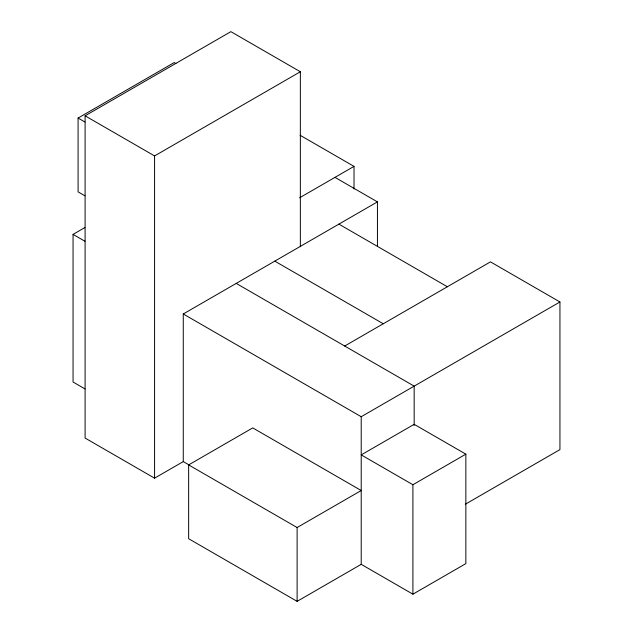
<?xml version="1.0" encoding="UTF-8"?>
<svg xmlns="http://www.w3.org/2000/svg" width="633" height="633" viewBox="0 0 633 633"><rect width="100%" height="100%" fill="white"/><g stroke="black" fill="none" stroke-linecap="round" stroke-linejoin="round"><path stroke-width="0.95" d="M84.933 195.819L78.088 191.862L78.088 118.054L174.202 62.556L175.911 63.545M183.562 461.433L154.571 478.168L85.099 438.06L85.099 115.815L230.879 31.65L300.351 71.758L300.351 246.72M85.099 115.815L154.571 155.924L300.351 71.758M84.988 388.907L73.056 382.016L73.056 234.384L84.893 227.556M299.575 197.805L354.013 166.376L354.013 189.006M189.259 465.057L183.269 461.599L183.269 313.976L377.434 201.88L377.434 246.166M344.692 346.029L490.472 261.864L559.944 301.973L559.944 449.604L465.318 504.24M188.642 464.907L252.741 427.9L361.214 490.528L297.114 527.534L188.642 464.907L188.642 538.723L297.114 601.35L361.214 564.335L412.906 594.181L465.856 563.615L465.856 454.162L414.164 424.324L361.214 454.89L412.906 484.736L465.856 454.162M183.269 313.976L361.214 416.712L559.944 301.973M300.074 135.233L354.013 166.376M334.976 177.367L377.434 201.88M338.892 224.129L447.365 286.757M78.088 118.054L84.933 122.003M274.785 261.136L383.258 323.764M236.22 283.402L414.164 386.138L414.164 425.511M73.056 234.384L84.988 241.276M412.906 484.736L412.906 594.181M361.214 416.712L361.214 564.335M297.114 527.534L297.114 601.35M154.571 155.924L154.571 478.168"/></g></svg>
